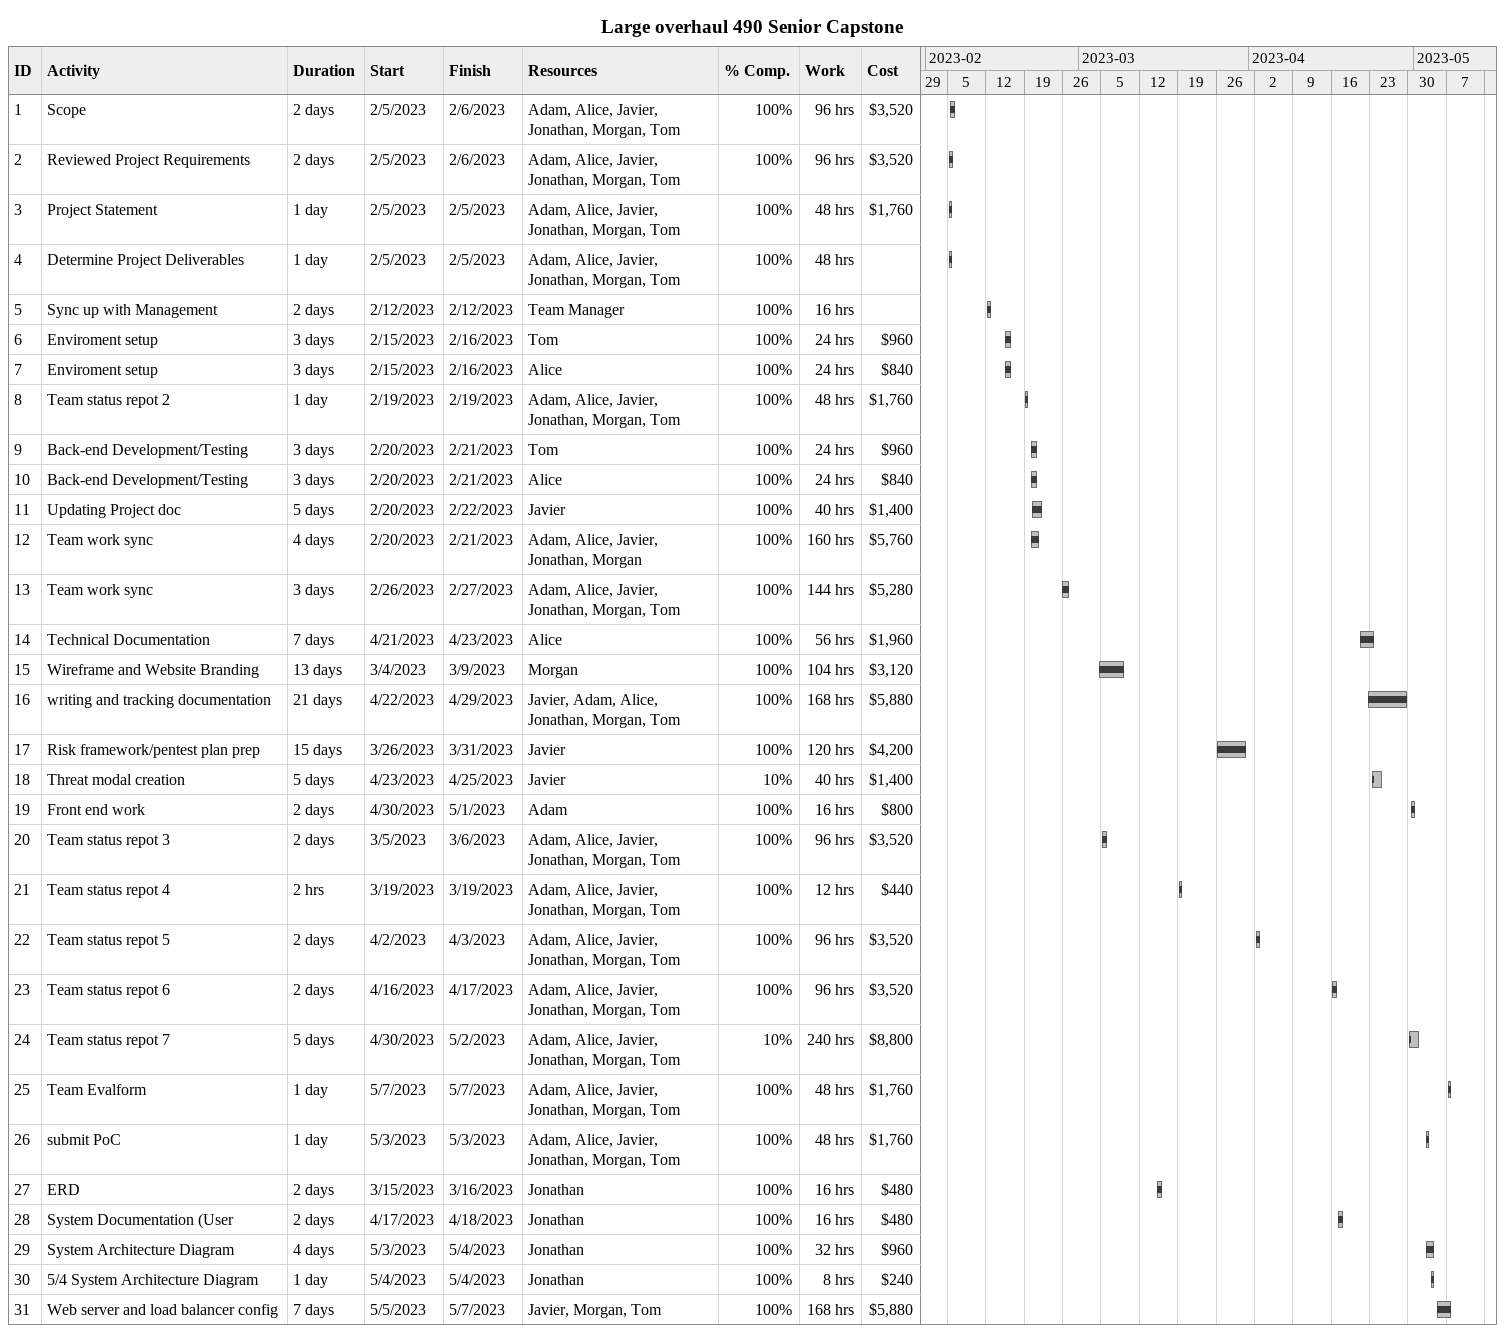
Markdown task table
Large overhaul 490 Senior Capstone

| ID | Task | Duration | Start | Finish | Resources | % complete | Work (h) | Cost ($) |
|---|---|---|---|---|---|---|---|---|
| 1 | Scope | 2d | 2023-02-05 | 2023-02-06 | Adam, Alice, Javier, Jonathan, Morgan, Tom | 100 | 96 | 3520 |
| 2 | Reviewed Project Requirements | 2d | 2023-02-05 | 2023-02-06 | Adam, Alice, Javier, Jonathan, Morgan, Tom | 100 | 96 | 3520 |
| 3 | Project Statement | 1d | 2023-02-05 | 2023-02-05 | Adam, Alice, Javier, Jonathan, Morgan, Tom | 100 | 48 | 1760 |
| 4 | Determine Project Deliverables | 1d | 2023-02-05 | 2023-02-05 | Adam, Alice, Javier, Jonathan, Morgan, Tom | 100 | 48 |  |
| 5 | Sync up with Management | 2d | 2023-02-12 | 2023-02-12 | Team Manager | 100 | 16 |  |
| 6 | Enviroment setup | 3d | 2023-02-15 | 2023-02-16 | Tom | 100 | 24 | 960 |
| 7 | Enviroment setup | 3d | 2023-02-15 | 2023-02-16 | Alice | 100 | 24 | 840 |
| 8 | Team status repot 2 | 1d | 2023-02-19 | 2023-02-19 | Adam, Alice, Javier, Jonathan, Morgan, Tom | 100 | 48 | 1760 |
| 9 | Back-end Development/Testing | 3d | 2023-02-20 | 2023-02-21 | Tom | 100 | 24 | 960 |
| 10 | Back-end Development/Testing | 3d | 2023-02-20 | 2023-02-21 | Alice | 100 | 24 | 840 |
| 11 | Updating Project doc | 5d | 2023-02-20 | 2023-02-22 | Javier | 100 | 40 | 1400 |
| 12 | Team work sync | 4d | 2023-02-20 | 2023-02-21 | Adam, Alice, Javier, Jonathan, Morgan | 100 | 160 | 5760 |
| 13 | Team work sync | 3d | 2023-02-26 | 2023-02-27 | Adam, Alice, Javier, Jonathan, Morgan, Tom | 100 | 144 | 5280 |
| 14 | Technical Documentation | 7d | 2023-04-21 | 2023-04-23 | Alice | 100 | 56 | 1960 |
| 15 | Wireframe and Website Branding | 13d | 2023-03-04 | 2023-03-09 | Morgan | 100 | 104 | 3120 |
| 16 | writing and tracking documentation | 21d | 2023-04-22 | 2023-04-29 | Javier, Adam, Alice, Jonathan, Morgan, Tom | 100 | 168 | 5880 |
| 17 | Risk framework/pentest plan prep | 15d | 2023-03-26 | 2023-03-31 | Javier | 100 | 120 | 4200 |
| 18 | Threat modal creation | 5d | 2023-04-23 | 2023-04-25 | Javier | 10 | 40 | 1400 |
| 19 | Front end work | 2d | 2023-04-30 | 2023-05-01 | Adam | 100 | 16 | 800 |
| 20 | Team status repot 3 | 2d | 2023-03-05 | 2023-03-06 | Adam, Alice, Javier, Jonathan, Morgan, Tom | 100 | 96 | 3520 |
| 21 | Team status repot 4 | 2h | 2023-03-19 | 2023-03-19 | Adam, Alice, Javier, Jonathan, Morgan, Tom | 100 | 12 | 440 |
| 22 | Team status repot 5 | 2d | 2023-04-02 | 2023-04-03 | Adam, Alice, Javier, Jonathan, Morgan, Tom | 100 | 96 | 3520 |
| 23 | Team status repot 6 | 2d | 2023-04-16 | 2023-04-17 | Adam, Alice, Javier, Jonathan, Morgan, Tom | 100 | 96 | 3520 |
| 24 | Team status repot 7 | 5d | 2023-04-30 | 2023-05-02 | Adam, Alice, Javier, Jonathan, Morgan, Tom | 10 | 240 | 8800 |
| 25 | Team Evalform | 1d | 2023-05-07 | 2023-05-07 | Adam, Alice, Javier, Jonathan, Morgan, Tom | 100 | 48 | 1760 |
| 26 | submit PoC | 1d | 2023-05-03 | 2023-05-03 | Adam, Alice, Javier, Jonathan, Morgan, Tom | 100 | 48 | 1760 |
| 27 | ERD | 2d | 2023-03-15 | 2023-03-16 | Jonathan | 100 | 16 | 480 |
| 28 | System Documentation (User | 2d | 2023-04-17 | 2023-04-18 | Jonathan | 100 | 16 | 480 |
| 29 | System Architecture Diagram | 4d | 2023-05-03 | 2023-05-04 | Jonathan | 100 | 32 | 960 |
| 30 | 5/4 System Architecture Diagram | 1d | 2023-05-04 | 2023-05-04 | Jonathan | 100 | 8 | 240 |
| 31 | Web server and load balancer config | 7d | 2023-05-05 | 2023-05-07 | Javier, Morgan, Tom | 100 | 168 | 5880 |
